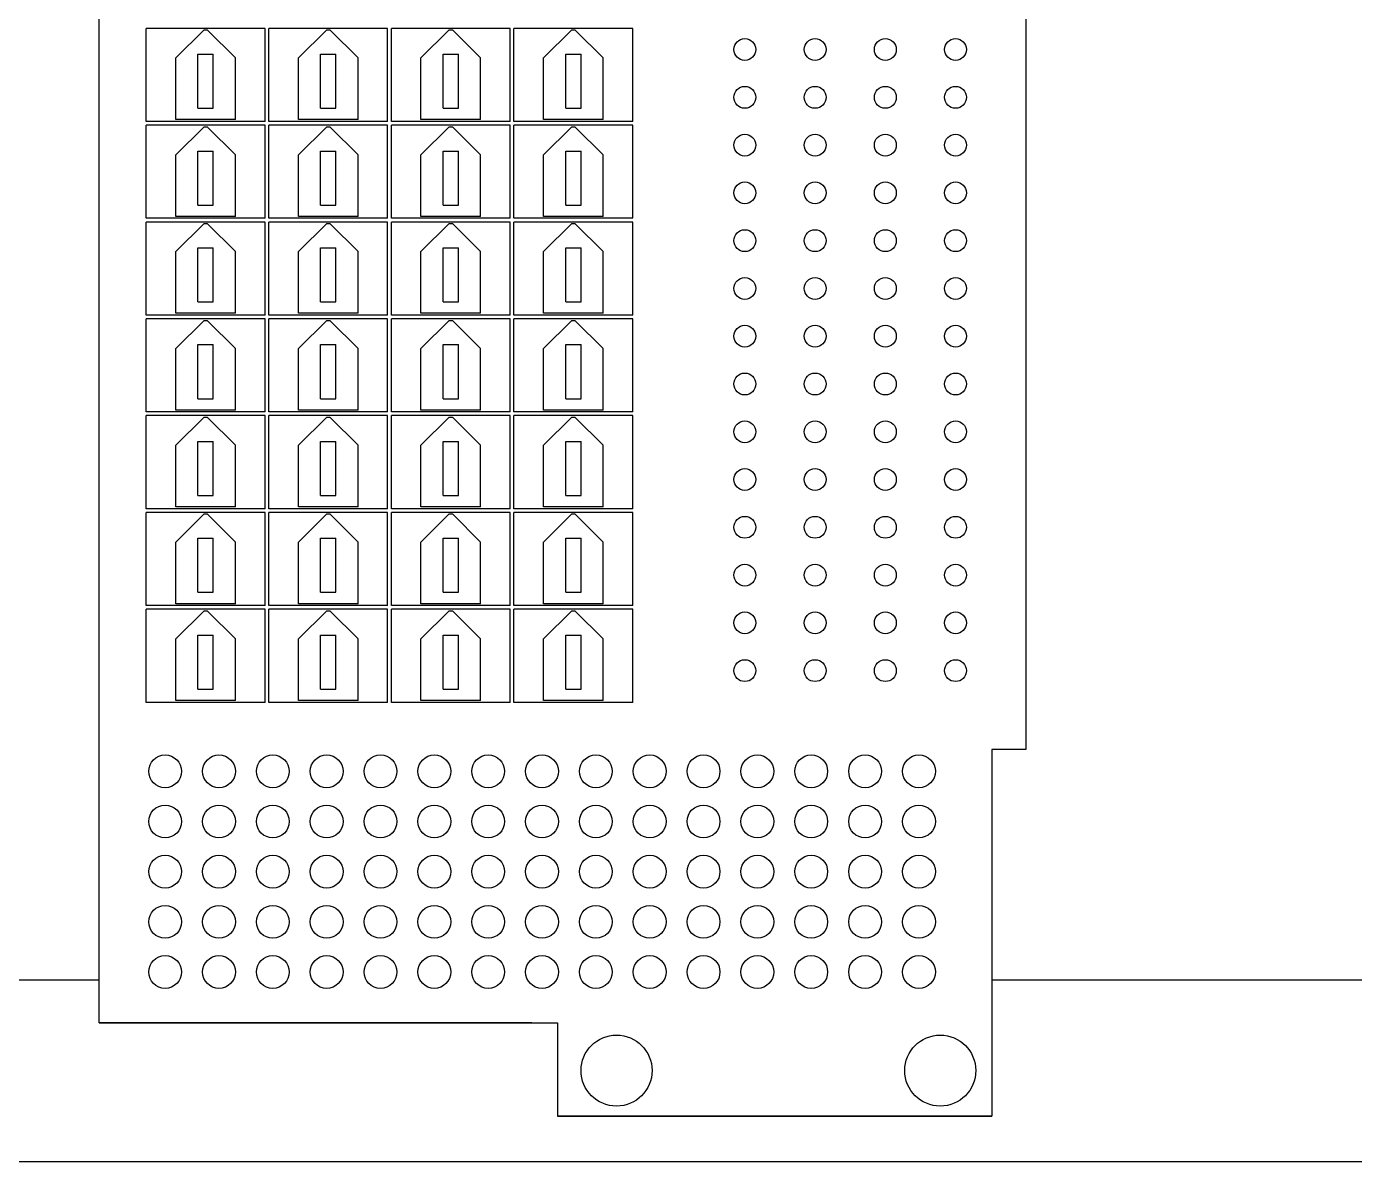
# Model space of a CAD drawing. Header units: millimetres. Extents: x 841 to 1682, y 0 to 594.
# Drawn here: x 1203.95 to 1209.34, y 453.97 to 458.58 of the extents above; entities that cross this region are included whole.
import ezdxf

# ---------------------------------------------------------------- set-up
doc = ezdxf.new("R2010")
doc.units = ezdxf.units.MM
doc.layers.add('A', color=4, linetype='Continuous')

msp = doc.modelspace()

# ---------------------------------------------------------------- linework, layer by layer
at = {"layer": 'A'}
for p, q in [((1204.2418, 454.5347), (1204.2418, 467.327)), ((1208.005, 465.8374), (1208.005, 455.6454)), ((1208.005, 455.6454), (1207.8667, 455.6454)), ((1207.8667, 455.6454), (1207.8667, 454.1558)), ((1202.6213, 454.7098), (1204.2418, 454.7098)), ((1207.8667, 454.7098), (1209.4872, 454.7098)), ((1204.2418, 454.5347), (1206.1036, 454.5347)), ((1205.9994, 454.5347), (1204.2418, 454.5347)), ((1206.1036, 454.5347), (1206.1036, 454.1558)), ((1207.8667, 454.1558), (1206.1036, 454.1558)), ((1206.1036, 454.1558), (1207.8667, 454.1558)), ((1197.6364, 453.9718), (1214.5708, 453.9718))]:
    msp.add_line(p, q, dxfattribs=at)
at = {"layer": 'A', "color": 2}
for p, q in [((1204.9155, 458.5734), (1204.4327, 458.5734)), ((1204.4327, 458.1953), (1204.4327, 458.5734)), ((1204.9155, 458.1953), (1204.9155, 458.5734)), ((1205.4134, 458.5734), (1204.9306, 458.5734)), ((1204.9306, 458.1953), (1204.9306, 458.5734)), ((1205.4134, 458.1953), (1205.4134, 458.5734)), ((1205.4284, 458.1953), (1205.4284, 458.5734)), ((1205.9112, 458.5734), (1205.4284, 458.5734)), ((1205.9112, 458.1953), (1205.9112, 458.5734)), ((1206.4091, 458.5734), (1205.9262, 458.5734)), ((1205.9262, 458.1953), (1205.9262, 458.5734)), ((1206.4091, 458.1953), (1206.4091, 458.5734)), ((1204.6665, 458.5659), (1204.5528, 458.4533)), ((1204.6817, 458.5659), (1204.6665, 458.5659)), ((1204.6817, 458.5659), (1204.7954, 458.4533)), ((1205.1644, 458.5659), (1205.0507, 458.4533)), ((1205.1796, 458.5659), (1205.1644, 458.5659)), ((1205.1796, 458.5659), (1205.2933, 458.4533)), ((1205.6622, 458.5659), (1205.5485, 458.4533)), ((1205.6774, 458.5659), (1205.6622, 458.5659)), ((1205.6774, 458.5659), (1205.7911, 458.4533)), ((1206.1601, 458.5659), (1206.0464, 458.4533)), ((1206.1752, 458.5659), (1206.1601, 458.5659)), ((1206.1752, 458.5659), (1206.289, 458.4533)), ((1204.6429, 458.4686), (1204.7053, 458.4686)), ((1204.6429, 458.2491), (1204.6429, 458.4686)), ((1204.7053, 458.2491), (1204.7053, 458.4686)), ((1205.1408, 458.4686), (1205.2032, 458.4686)), ((1205.1408, 458.2491), (1205.1408, 458.4686)), ((1205.2032, 458.2491), (1205.2032, 458.4686)), ((1205.6386, 458.4686), (1205.701, 458.4686)), ((1205.6386, 458.2491), (1205.6386, 458.4686)), ((1205.701, 458.2491), (1205.701, 458.4686)), ((1206.1365, 458.4686), (1206.1989, 458.4686)), ((1206.1365, 458.2491), (1206.1365, 458.4686)), ((1206.1989, 458.2491), (1206.1989, 458.4686)), ((1204.5528, 458.2028), (1204.5528, 458.4533)), ((1204.7954, 458.2028), (1204.7954, 458.4533)), ((1205.0507, 458.2028), (1205.0507, 458.4533)), ((1205.2933, 458.2028), (1205.2933, 458.4533)), ((1205.5485, 458.2028), (1205.5485, 458.4533)), ((1205.7911, 458.2028), (1205.7911, 458.4533)), ((1206.0464, 458.2028), (1206.0464, 458.4533)), ((1206.289, 458.2028), (1206.289, 458.4533)), ((1204.6429, 458.2491), (1204.7053, 458.2491)), ((1205.1408, 458.2491), (1205.2032, 458.2491)), ((1205.6386, 458.2491), (1205.701, 458.2491)), ((1206.1365, 458.2491), (1206.1989, 458.2491)), ((1204.9155, 458.1953), (1204.4327, 458.1953)), ((1204.7954, 458.2028), (1204.5528, 458.2028)), ((1205.4134, 458.1953), (1204.9306, 458.1953)), ((1205.2933, 458.2028), (1205.0507, 458.2028)), ((1205.9112, 458.1953), (1205.4284, 458.1953)), ((1205.7911, 458.2028), (1205.5485, 458.2028)), ((1206.4091, 458.1953), (1205.9262, 458.1953)), ((1206.289, 458.2028), (1206.0464, 458.2028)), ((1204.4327, 457.8021), (1204.4327, 458.1803)), ((1204.9155, 458.1803), (1204.4327, 458.1803)), ((1204.6665, 458.1727), (1204.5528, 458.0601)), ((1204.6817, 458.1727), (1204.6665, 458.1727)), ((1204.6817, 458.1727), (1204.7954, 458.0601)), ((1204.9155, 457.8021), (1204.9155, 458.1803)), ((1204.9306, 457.8021), (1204.9306, 458.1803)), ((1205.4134, 458.1803), (1204.9306, 458.1803)), ((1205.1644, 458.1727), (1205.0507, 458.0601)), ((1205.1796, 458.1727), (1205.1644, 458.1727)), ((1205.1796, 458.1727), (1205.2933, 458.0601)), ((1205.4134, 457.8021), (1205.4134, 458.1803)), ((1205.4284, 457.8021), (1205.4284, 458.1803)), ((1205.9112, 458.1803), (1205.4284, 458.1803)), ((1205.6622, 458.1727), (1205.5485, 458.0601)), ((1205.6774, 458.1727), (1205.6622, 458.1727)), ((1205.6774, 458.1727), (1205.7911, 458.0601)), ((1205.9112, 457.8021), (1205.9112, 458.1803)), ((1206.4091, 458.1803), (1205.9262, 458.1803)), ((1205.9262, 457.8021), (1205.9262, 458.1803)), ((1206.1601, 458.1727), (1206.0464, 458.0601)), ((1206.1752, 458.1727), (1206.1601, 458.1727)), ((1206.1752, 458.1727), (1206.289, 458.0601)), ((1206.4091, 457.8021), (1206.4091, 458.1803)), ((1204.5528, 457.8096), (1204.5528, 458.0601)), ((1204.6429, 457.8559), (1204.6429, 458.0754)), ((1204.6429, 458.0754), (1204.7053, 458.0754)), ((1204.7053, 457.8559), (1204.7053, 458.0754)), ((1204.7954, 457.8096), (1204.7954, 458.0601)), ((1205.0507, 457.8096), (1205.0507, 458.0601)), ((1205.1408, 457.8559), (1205.1408, 458.0754)), ((1205.1408, 458.0754), (1205.2032, 458.0754)), ((1205.2032, 457.8559), (1205.2032, 458.0754)), ((1205.2933, 457.8096), (1205.2933, 458.0601)), ((1205.5485, 457.8096), (1205.5485, 458.0601)), ((1205.6386, 457.8559), (1205.6386, 458.0754)), ((1205.6386, 458.0754), (1205.701, 458.0754)), ((1205.701, 457.8559), (1205.701, 458.0754)), ((1205.7911, 457.8096), (1205.7911, 458.0601)), ((1206.0464, 457.8096), (1206.0464, 458.0601)), ((1206.1365, 458.0754), (1206.1989, 458.0754)), ((1206.1365, 457.8559), (1206.1365, 458.0754)), ((1206.1989, 457.8559), (1206.1989, 458.0754)), ((1206.289, 457.8096), (1206.289, 458.0601)), ((1204.6429, 457.8559), (1204.7053, 457.8559)), ((1205.1408, 457.8559), (1205.2032, 457.8559)), ((1205.6386, 457.8559), (1205.701, 457.8559)), ((1206.1365, 457.8559), (1206.1989, 457.8559)), ((1204.9155, 457.8021), (1204.4327, 457.8021)), ((1204.9155, 457.7871), (1204.4327, 457.7871)), ((1204.4327, 457.4089), (1204.4327, 457.7871)), ((1204.7954, 457.8096), (1204.5528, 457.8096)), ((1204.6665, 457.7796), (1204.5528, 457.667)), ((1204.6817, 457.7796), (1204.6665, 457.7796)), ((1204.6817, 457.7796), (1204.7954, 457.667)), ((1204.9155, 457.4089), (1204.9155, 457.7871)), ((1205.4134, 457.8021), (1204.9306, 457.8021)), ((1204.9306, 457.4089), (1204.9306, 457.7871)), ((1205.4134, 457.7871), (1204.9306, 457.7871)), ((1205.2933, 457.8096), (1205.0507, 457.8096)), ((1205.1644, 457.7796), (1205.0507, 457.667)), ((1205.1796, 457.7796), (1205.1644, 457.7796)), ((1205.1796, 457.7796), (1205.2933, 457.667)), ((1205.4134, 457.4089), (1205.4134, 457.7871)), ((1205.9112, 457.8021), (1205.4284, 457.8021)), ((1205.4284, 457.4089), (1205.4284, 457.7871)), ((1205.9112, 457.7871), (1205.4284, 457.7871)), ((1205.7911, 457.8096), (1205.5485, 457.8096)), ((1205.6622, 457.7796), (1205.5485, 457.667)), ((1205.6774, 457.7796), (1205.6622, 457.7796)), ((1205.6774, 457.7796), (1205.7911, 457.667)), ((1205.9112, 457.4089), (1205.9112, 457.7871)), ((1206.4091, 457.8021), (1205.9262, 457.8021)), ((1206.4091, 457.7871), (1205.9262, 457.7871)), ((1205.9262, 457.4089), (1205.9262, 457.7871)), ((1206.289, 457.8096), (1206.0464, 457.8096)), ((1206.1601, 457.7796), (1206.0464, 457.667)), ((1206.1752, 457.7796), (1206.1601, 457.7796)), ((1206.1752, 457.7796), (1206.289, 457.667)), ((1206.4091, 457.4089), (1206.4091, 457.7871)), ((1204.5528, 457.4165), (1204.5528, 457.667)), ((1204.6429, 457.4628), (1204.6429, 457.6823)), ((1204.6429, 457.6823), (1204.7053, 457.6823)), ((1204.7053, 457.4628), (1204.7053, 457.6823)), ((1204.7954, 457.4165), (1204.7954, 457.667)), ((1205.0507, 457.4165), (1205.0507, 457.667)), ((1205.1408, 457.6823), (1205.2032, 457.6823)), ((1205.1408, 457.4628), (1205.1408, 457.6823)), ((1205.2032, 457.4628), (1205.2032, 457.6823)), ((1205.2933, 457.4165), (1205.2933, 457.667)), ((1205.5485, 457.4165), (1205.5485, 457.667)), ((1205.6386, 457.6823), (1205.701, 457.6823)), ((1205.6386, 457.4628), (1205.6386, 457.6823)), ((1205.701, 457.4628), (1205.701, 457.6823)), ((1205.7911, 457.4165), (1205.7911, 457.667)), ((1206.0464, 457.4165), (1206.0464, 457.667)), ((1206.1365, 457.6823), (1206.1989, 457.6823)), ((1206.1365, 457.4628), (1206.1365, 457.6823)), ((1206.1989, 457.4628), (1206.1989, 457.6823)), ((1206.289, 457.4165), (1206.289, 457.667)), ((1204.6429, 457.4628), (1204.7053, 457.4628)), ((1205.1408, 457.4628), (1205.2032, 457.4628)), ((1205.6386, 457.4628), (1205.701, 457.4628)), ((1206.1365, 457.4628), (1206.1989, 457.4628)), ((1204.9155, 457.4089), (1204.4327, 457.4089)), ((1204.9155, 457.3939), (1204.4327, 457.3939)), ((1204.4327, 457.0158), (1204.4327, 457.3939)), ((1204.7954, 457.4165), (1204.5528, 457.4165)), ((1204.6665, 457.3864), (1204.5528, 457.2738)), ((1204.6817, 457.3864), (1204.6665, 457.3864)), ((1204.6817, 457.3864), (1204.7954, 457.2738)), ((1204.9155, 457.0158), (1204.9155, 457.3939)), ((1205.4134, 457.4089), (1204.9306, 457.4089)), ((1205.4134, 457.3939), (1204.9306, 457.3939)), ((1204.9306, 457.0158), (1204.9306, 457.3939)), ((1205.2933, 457.4165), (1205.0507, 457.4165)), ((1205.1644, 457.3864), (1205.0507, 457.2738)), ((1205.1796, 457.3864), (1205.1644, 457.3864)), ((1205.1796, 457.3864), (1205.2933, 457.2738)), ((1205.4134, 457.0158), (1205.4134, 457.3939)), ((1205.9112, 457.4089), (1205.4284, 457.4089)), ((1205.9112, 457.3939), (1205.4284, 457.3939)), ((1205.4284, 457.0158), (1205.4284, 457.3939)), ((1205.7911, 457.4165), (1205.5485, 457.4165)), ((1205.6622, 457.3864), (1205.5485, 457.2738)), ((1205.6774, 457.3864), (1205.6622, 457.3864)), ((1205.6774, 457.3864), (1205.7911, 457.2738)), ((1205.9112, 457.0158), (1205.9112, 457.3939)), ((1206.4091, 457.4089), (1205.9262, 457.4089)), ((1206.4091, 457.3939), (1205.9262, 457.3939)), ((1205.9262, 457.0158), (1205.9262, 457.3939)), ((1206.289, 457.4165), (1206.0464, 457.4165)), ((1206.1601, 457.3864), (1206.0464, 457.2738)), ((1206.1752, 457.3864), (1206.1601, 457.3864)), ((1206.1752, 457.3864), (1206.289, 457.2738)), ((1206.4091, 457.0158), (1206.4091, 457.3939)), ((1204.6429, 457.0696), (1204.6429, 457.2891)), ((1204.6429, 457.2891), (1204.7053, 457.2891)), ((1204.7053, 457.0696), (1204.7053, 457.2891)), ((1205.1408, 457.0696), (1205.1408, 457.2891)), ((1205.1408, 457.2891), (1205.2032, 457.2891)), ((1205.2032, 457.0696), (1205.2032, 457.2891)), ((1205.6386, 457.0696), (1205.6386, 457.2891)), ((1205.6386, 457.2891), (1205.701, 457.2891)), ((1205.701, 457.0696), (1205.701, 457.2891)), ((1206.1365, 457.0696), (1206.1365, 457.2891)), ((1206.1365, 457.2891), (1206.1989, 457.2891)), ((1206.1989, 457.0696), (1206.1989, 457.2891)), ((1204.5528, 457.0233), (1204.5528, 457.2738)), ((1204.7954, 457.0233), (1204.7954, 457.2738)), ((1205.0507, 457.0233), (1205.0507, 457.2738)), ((1205.2933, 457.0233), (1205.2933, 457.2738)), ((1205.5485, 457.0233), (1205.5485, 457.2738)), ((1205.7911, 457.0233), (1205.7911, 457.2738)), ((1206.0464, 457.0233), (1206.0464, 457.2738)), ((1206.289, 457.0233), (1206.289, 457.2738)), ((1204.6429, 457.0696), (1204.7053, 457.0696)), ((1205.1408, 457.0696), (1205.2032, 457.0696)), ((1205.6386, 457.0696), (1205.701, 457.0696)), ((1206.1365, 457.0696), (1206.1989, 457.0696)), ((1204.9155, 457.0158), (1204.4327, 457.0158)), ((1204.7954, 457.0233), (1204.5528, 457.0233)), ((1205.4134, 457.0158), (1204.9306, 457.0158)), ((1205.2933, 457.0233), (1205.0507, 457.0233)), ((1205.9112, 457.0158), (1205.4284, 457.0158)), ((1205.7911, 457.0233), (1205.5485, 457.0233)), ((1206.4091, 457.0158), (1205.9262, 457.0158)), ((1206.289, 457.0233), (1206.0464, 457.0233)), ((1204.9155, 457.0008), (1204.4327, 457.0008)), ((1204.4327, 456.6226), (1204.4327, 457.0008)), ((1204.6665, 456.9933), (1204.5528, 456.8807)), ((1204.6817, 456.9933), (1204.6665, 456.9933)), ((1204.6817, 456.9933), (1204.7954, 456.8807)), ((1204.9155, 456.6226), (1204.9155, 457.0008)), ((1204.9306, 456.6226), (1204.9306, 457.0008)), ((1205.4134, 457.0008), (1204.9306, 457.0008)), ((1205.1644, 456.9933), (1205.0507, 456.8807)), ((1205.1796, 456.9933), (1205.1644, 456.9933)), ((1205.1796, 456.9933), (1205.2933, 456.8807)), ((1205.4134, 456.6226), (1205.4134, 457.0008)), ((1205.4284, 456.6226), (1205.4284, 457.0008)), ((1205.9112, 457.0008), (1205.4284, 457.0008)), ((1205.6622, 456.9933), (1205.5485, 456.8807)), ((1205.6774, 456.9933), (1205.6622, 456.9933)), ((1205.6774, 456.9933), (1205.7911, 456.8807)), ((1205.9112, 456.6226), (1205.9112, 457.0008)), ((1206.4091, 457.0008), (1205.9262, 457.0008)), ((1205.9262, 456.6226), (1205.9262, 457.0008)), ((1206.1601, 456.9933), (1206.0464, 456.8807)), ((1206.1752, 456.9933), (1206.1601, 456.9933)), ((1206.1752, 456.9933), (1206.289, 456.8807)), ((1206.4091, 456.6226), (1206.4091, 457.0008)), ((1204.5528, 456.6301), (1204.5528, 456.8807)), ((1204.6429, 456.6765), (1204.6429, 456.896)), ((1204.6429, 456.896), (1204.7053, 456.896)), ((1204.7053, 456.6765), (1204.7053, 456.896)), ((1204.7954, 456.6301), (1204.7954, 456.8807)), ((1205.0507, 456.6301), (1205.0507, 456.8807)), ((1205.1408, 456.896), (1205.2032, 456.896)), ((1205.1408, 456.6765), (1205.1408, 456.896)), ((1205.2032, 456.6765), (1205.2032, 456.896)), ((1205.2933, 456.6301), (1205.2933, 456.8807)), ((1205.5485, 456.6301), (1205.5485, 456.8807)), ((1205.6386, 456.896), (1205.701, 456.896)), ((1205.6386, 456.6765), (1205.6386, 456.896)), ((1205.701, 456.6765), (1205.701, 456.896)), ((1205.7911, 456.6301), (1205.7911, 456.8807)), ((1206.0464, 456.6301), (1206.0464, 456.8807)), ((1206.1365, 456.896), (1206.1989, 456.896)), ((1206.1365, 456.6765), (1206.1365, 456.896)), ((1206.1989, 456.6765), (1206.1989, 456.896)), ((1206.289, 456.6301), (1206.289, 456.8807)), ((1204.7954, 456.6301), (1204.5528, 456.6301)), ((1204.6429, 456.6765), (1204.7053, 456.6765)), ((1205.2933, 456.6301), (1205.0507, 456.6301)), ((1205.1408, 456.6765), (1205.2032, 456.6765)), ((1205.7911, 456.6301), (1205.5485, 456.6301)), ((1205.6386, 456.6765), (1205.701, 456.6765)), ((1206.289, 456.6301), (1206.0464, 456.6301)), ((1206.1365, 456.6765), (1206.1989, 456.6765)), ((1204.9155, 456.6226), (1204.4327, 456.6226)), ((1204.9155, 456.6076), (1204.4327, 456.6076)), ((1204.4327, 456.2295), (1204.4327, 456.6076)), ((1204.6665, 456.6001), (1204.5528, 456.4875)), ((1204.6817, 456.6001), (1204.6665, 456.6001)), ((1204.6817, 456.6001), (1204.7954, 456.4875)), ((1204.9155, 456.2295), (1204.9155, 456.6076)), ((1205.4134, 456.6226), (1204.9306, 456.6226)), ((1205.4134, 456.6076), (1204.9306, 456.6076)), ((1204.9306, 456.2295), (1204.9306, 456.6076)), ((1205.1644, 456.6001), (1205.0507, 456.4875)), ((1205.1796, 456.6001), (1205.1644, 456.6001)), ((1205.1796, 456.6001), (1205.2933, 456.4875)), ((1205.4134, 456.2295), (1205.4134, 456.6076)), ((1205.9112, 456.6226), (1205.4284, 456.6226)), ((1205.4284, 456.2295), (1205.4284, 456.6076)), ((1205.9112, 456.6076), (1205.4284, 456.6076)), ((1205.6622, 456.6001), (1205.5485, 456.4875)), ((1205.6774, 456.6001), (1205.6622, 456.6001)), ((1205.6774, 456.6001), (1205.7911, 456.4875)), ((1205.9112, 456.2295), (1205.9112, 456.6076)), ((1206.4091, 456.6226), (1205.9262, 456.6226)), ((1206.4091, 456.6076), (1205.9262, 456.6076)), ((1205.9262, 456.2295), (1205.9262, 456.6076)), ((1206.1601, 456.6001), (1206.0464, 456.4875)), ((1206.1752, 456.6001), (1206.1601, 456.6001)), ((1206.1752, 456.6001), (1206.289, 456.4875)), ((1206.4091, 456.2295), (1206.4091, 456.6076)), ((1204.5528, 456.237), (1204.5528, 456.4875)), ((1204.6429, 456.5028), (1204.7053, 456.5028)), ((1204.6429, 456.2833), (1204.6429, 456.5028)), ((1204.7053, 456.2833), (1204.7053, 456.5028)), ((1204.7954, 456.237), (1204.7954, 456.4875)), ((1205.0507, 456.237), (1205.0507, 456.4875)), ((1205.1408, 456.5028), (1205.2032, 456.5028)), ((1205.1408, 456.2833), (1205.1408, 456.5028)), ((1205.2032, 456.2833), (1205.2032, 456.5028)), ((1205.2933, 456.237), (1205.2933, 456.4875)), ((1205.5485, 456.237), (1205.5485, 456.4875)), ((1205.6386, 456.5028), (1205.701, 456.5028)), ((1205.6386, 456.2833), (1205.6386, 456.5028)), ((1205.701, 456.2833), (1205.701, 456.5028)), ((1205.7911, 456.237), (1205.7911, 456.4875)), ((1206.0464, 456.237), (1206.0464, 456.4875)), ((1206.1365, 456.5028), (1206.1989, 456.5028)), ((1206.1365, 456.2833), (1206.1365, 456.5028)), ((1206.1989, 456.2833), (1206.1989, 456.5028)), ((1206.289, 456.237), (1206.289, 456.4875)), ((1204.6429, 456.2833), (1204.7053, 456.2833)), ((1205.1408, 456.2833), (1205.2032, 456.2833)), ((1205.6386, 456.2833), (1205.701, 456.2833)), ((1206.1365, 456.2833), (1206.1989, 456.2833)), ((1204.9155, 456.2295), (1204.4327, 456.2295)), ((1204.4327, 455.8363), (1204.4327, 456.2145)), ((1204.9155, 456.2145), (1204.4327, 456.2145)), ((1204.7954, 456.237), (1204.5528, 456.237)), ((1204.6665, 456.2069), (1204.5528, 456.0943)), ((1204.6817, 456.2069), (1204.6665, 456.2069)), ((1204.6817, 456.2069), (1204.7954, 456.0943)), ((1204.9155, 455.8363), (1204.9155, 456.2145)), ((1205.4134, 456.2295), (1204.9306, 456.2295)), ((1204.9306, 455.8363), (1204.9306, 456.2145)), ((1205.4134, 456.2145), (1204.9306, 456.2145)), ((1205.2933, 456.237), (1205.0507, 456.237)), ((1205.1644, 456.2069), (1205.0507, 456.0943)), ((1205.1796, 456.2069), (1205.1644, 456.2069)), ((1205.1796, 456.2069), (1205.2933, 456.0943)), ((1205.4134, 455.8363), (1205.4134, 456.2145)), ((1205.9112, 456.2295), (1205.4284, 456.2295)), ((1205.4284, 455.8363), (1205.4284, 456.2145)), ((1205.9112, 456.2145), (1205.4284, 456.2145)), ((1205.7911, 456.237), (1205.5485, 456.237)), ((1205.6622, 456.2069), (1205.5485, 456.0943)), ((1205.6774, 456.2069), (1205.6622, 456.2069)), ((1205.6774, 456.2069), (1205.7911, 456.0943)), ((1205.9112, 455.8363), (1205.9112, 456.2145)), ((1206.4091, 456.2295), (1205.9262, 456.2295)), ((1206.4091, 456.2145), (1205.9262, 456.2145)), ((1205.9262, 455.8363), (1205.9262, 456.2145)), ((1206.289, 456.237), (1206.0464, 456.237)), ((1206.1601, 456.2069), (1206.0464, 456.0943)), ((1206.1752, 456.2069), (1206.1601, 456.2069)), ((1206.1752, 456.2069), (1206.289, 456.0943)), ((1206.4091, 455.8363), (1206.4091, 456.2145)), ((1204.5528, 455.8438), (1204.5528, 456.0943)), ((1204.6429, 455.8901), (1204.6429, 456.1097)), ((1204.6429, 456.1097), (1204.7053, 456.1097)), ((1204.7053, 455.8901), (1204.7053, 456.1097)), ((1204.7954, 455.8438), (1204.7954, 456.0943)), ((1205.0507, 455.8438), (1205.0507, 456.0943)), ((1205.1408, 455.8901), (1205.1408, 456.1097)), ((1205.1408, 456.1097), (1205.2032, 456.1097)), ((1205.2032, 455.8901), (1205.2032, 456.1097)), ((1205.2933, 455.8438), (1205.2933, 456.0943)), ((1205.5485, 455.8438), (1205.5485, 456.0943)), ((1205.6386, 455.8901), (1205.6386, 456.1097)), ((1205.6386, 456.1097), (1205.701, 456.1097)), ((1205.701, 455.8901), (1205.701, 456.1097)), ((1205.7911, 455.8438), (1205.7911, 456.0943)), ((1206.0464, 455.8438), (1206.0464, 456.0943)), ((1206.1365, 456.1097), (1206.1989, 456.1097)), ((1206.1365, 455.8901), (1206.1365, 456.1097)), ((1206.1989, 455.8901), (1206.1989, 456.1097)), ((1206.289, 455.8438), (1206.289, 456.0943)), ((1204.6429, 455.8901), (1204.7053, 455.8901)), ((1205.1408, 455.8901), (1205.2032, 455.8901)), ((1205.6386, 455.8901), (1205.701, 455.8901)), ((1206.1365, 455.8901), (1206.1989, 455.8901)), ((1204.9155, 455.8363), (1204.4327, 455.8363)), ((1204.7954, 455.8438), (1204.5528, 455.8438)), ((1205.4134, 455.8363), (1204.9306, 455.8363)), ((1205.2933, 455.8438), (1205.0507, 455.8438)), ((1205.9112, 455.8363), (1205.4284, 455.8363)), ((1205.7911, 455.8438), (1205.5485, 455.8438)), ((1206.4091, 455.8363), (1205.9262, 455.8363)), ((1206.289, 455.8438), (1206.0464, 455.8438))]:
    msp.add_line(p, q, dxfattribs=at)
for centre, radius in [((1206.8641, 458.4876), 0.0444), ((1207.1493, 458.4876), 0.0444), ((1207.4346, 458.4876), 0.0444), ((1207.7198, 458.4876), 0.0444), ((1206.8641, 458.2935), 0.0444), ((1207.1493, 458.2935), 0.0444), ((1207.4346, 458.2935), 0.0444), ((1207.7198, 458.2935), 0.0444), ((1206.8641, 458.0995), 0.0444), ((1207.1493, 458.0995), 0.0444), ((1207.4346, 458.0995), 0.0444), ((1207.7198, 458.0995), 0.0444), ((1206.8641, 457.9055), 0.0444), ((1207.1493, 457.9055), 0.0444), ((1207.4346, 457.9055), 0.0444), ((1207.7198, 457.9055), 0.0444), ((1206.8641, 457.7114), 0.0444), ((1207.1493, 457.7114), 0.0444), ((1207.4346, 457.7114), 0.0444), ((1207.7198, 457.7114), 0.0444), ((1206.8641, 457.5174), 0.0444), ((1207.1493, 457.5174), 0.0444), ((1207.4346, 457.5174), 0.0444), ((1207.7198, 457.5174), 0.0444), ((1206.8641, 457.3234), 0.0444), ((1207.1493, 457.3234), 0.0444), ((1207.4346, 457.3234), 0.0444), ((1207.7198, 457.3234), 0.0444), ((1206.8641, 457.1293), 0.0444), ((1207.1493, 457.1293), 0.0444), ((1207.4346, 457.1293), 0.0444), ((1207.7198, 457.1293), 0.0444), ((1206.8641, 456.9353), 0.0444), ((1207.1493, 456.9353), 0.0444), ((1207.4346, 456.9353), 0.0444), ((1207.7198, 456.9353), 0.0444), ((1206.8641, 456.7413), 0.0444), ((1207.1493, 456.7413), 0.0444), ((1207.4346, 456.7413), 0.0444), ((1207.7198, 456.7413), 0.0444), ((1206.8641, 456.5473), 0.0444), ((1207.1493, 456.5473), 0.0444), ((1207.4346, 456.5473), 0.0444), ((1207.7198, 456.5473), 0.0444), ((1206.8641, 456.3532), 0.0444), ((1207.1493, 456.3532), 0.0444), ((1207.4346, 456.3532), 0.0444), ((1207.7198, 456.3532), 0.0444), ((1206.8641, 456.1592), 0.0444), ((1207.1493, 456.1592), 0.0444), ((1207.4346, 456.1592), 0.0444), ((1207.7198, 456.1592), 0.0444), ((1206.8641, 455.9652), 0.0444), ((1207.1493, 455.9652), 0.0444), ((1207.4346, 455.9652), 0.0444), ((1207.7198, 455.9652), 0.0444), ((1204.5096, 455.5562), 0.0666), ((1204.7283, 455.5562), 0.0666), ((1204.9469, 455.5562), 0.0666), ((1205.1656, 455.5562), 0.0666), ((1205.3843, 455.5562), 0.0666), ((1205.603, 455.5562), 0.0666), ((1205.8217, 455.5562), 0.0666), ((1206.0403, 455.5562), 0.0666), ((1206.259, 455.5562), 0.0666), ((1206.4777, 455.5562), 0.0666), ((1206.6964, 455.5562), 0.0666), ((1206.915, 455.5562), 0.0666), ((1207.1337, 455.5562), 0.0666), ((1207.3524, 455.5562), 0.0666), ((1207.5711, 455.5562), 0.0666), ((1204.5096, 455.3524), 0.0666), ((1204.7283, 455.3524), 0.0666), ((1204.9469, 455.3524), 0.0666), ((1205.1656, 455.3524), 0.0666), ((1205.3843, 455.3524), 0.0666), ((1205.603, 455.3524), 0.0666), ((1205.8217, 455.3524), 0.0666), ((1206.0403, 455.3524), 0.0666), ((1206.259, 455.3524), 0.0666), ((1206.4777, 455.3524), 0.0666), ((1206.6964, 455.3524), 0.0666), ((1206.915, 455.3524), 0.0666), ((1207.1337, 455.3524), 0.0666), ((1207.3524, 455.3524), 0.0666), ((1207.5711, 455.3524), 0.0666), ((1204.5096, 455.1487), 0.0666), ((1204.7283, 455.1487), 0.0666), ((1204.9469, 455.1487), 0.0666), ((1205.1656, 455.1487), 0.0666), ((1205.3843, 455.1487), 0.0666), ((1205.603, 455.1487), 0.0666), ((1205.8217, 455.1487), 0.0666), ((1206.0403, 455.1487), 0.0666), ((1206.259, 455.1487), 0.0666), ((1206.4777, 455.1487), 0.0666), ((1206.6964, 455.1487), 0.0666), ((1206.915, 455.1487), 0.0666), ((1207.1337, 455.1487), 0.0666), ((1207.3524, 455.1487), 0.0666), ((1207.5711, 455.1487), 0.0666), ((1204.5096, 454.9449), 0.0666), ((1204.7283, 454.9449), 0.0666), ((1204.9469, 454.9449), 0.0666), ((1205.1656, 454.9449), 0.0666), ((1205.3843, 454.9449), 0.0666), ((1205.603, 454.9449), 0.0666), ((1205.8217, 454.9449), 0.0666), ((1206.0403, 454.9449), 0.0666), ((1206.259, 454.9449), 0.0666), ((1206.4777, 454.9449), 0.0666), ((1206.6964, 454.9449), 0.0666), ((1206.915, 454.9449), 0.0666), ((1207.1337, 454.9449), 0.0666), ((1207.3524, 454.9449), 0.0666), ((1207.5711, 454.9449), 0.0666), ((1204.5096, 454.7412), 0.0666), ((1204.7283, 454.7412), 0.0666), ((1204.9469, 454.7412), 0.0666), ((1205.1656, 454.7412), 0.0666), ((1205.3843, 454.7412), 0.0666), ((1205.603, 454.7412), 0.0666), ((1205.8217, 454.7412), 0.0666), ((1206.0403, 454.7412), 0.0666), ((1206.259, 454.7412), 0.0666), ((1206.4777, 454.7412), 0.0666), ((1206.6964, 454.7412), 0.0666), ((1206.915, 454.7412), 0.0666), ((1207.1337, 454.7412), 0.0666), ((1207.3524, 454.7412), 0.0666), ((1207.5711, 454.7412), 0.0666)]:
    msp.add_circle(centre, radius, dxfattribs=at)
at = {"layer": 'A'}
for centre in [(1206.343, 454.3408), (1207.6576, 454.3408)]:
    msp.add_circle(centre, 0.1442, dxfattribs=at)

doc.saveas('drawing.dxf')
